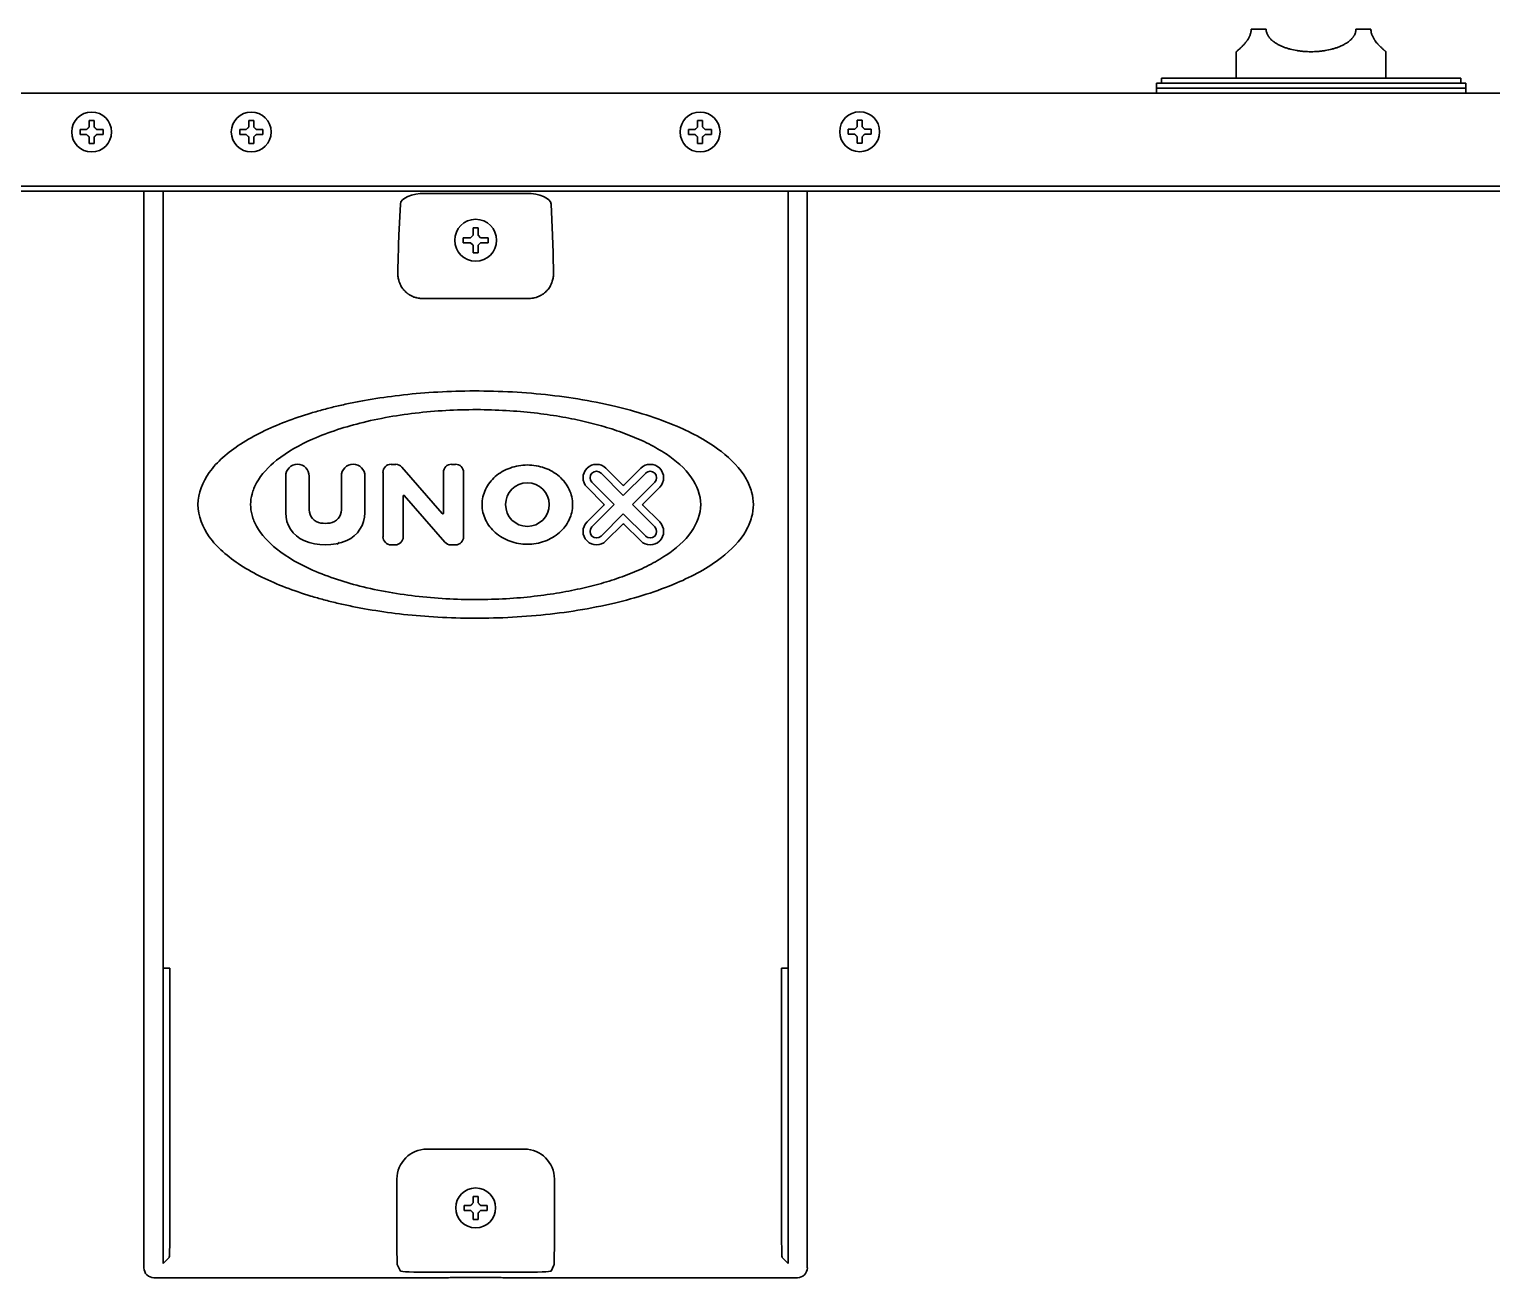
# Model space of a CAD drawing. Extents: x 5987 to 10491, y -672 to 3388.
# Drawn here: x 6339.1 to 6632.3, y 1850.8 to 2101.1 of the extents above; entities that cross this region are included whole.
import ezdxf

# ---------------------------------------------------------------- set-up
doc = ezdxf.new("R2010")
doc.units = 0
doc.header["$LTSCALE"] = 5
doc.layers.add('1', color=7, linetype='CONTINUOUS', true_color=0xffffff)

msp = doc.modelspace()

# ---------------------------------------------------------------- linework, layer by layer
at = {"layer": '1', "color": 7, "linetype": 'Continuous', "lineweight": 35}
for p, q in [((6584.07, 2101.13), (6587.07, 2101.13)), ((6605.07, 2101.13), (6608.07, 2101.13)), ((6581.07, 2096.63), (6581.07, 2091.32)), ((6611.07, 2091.32), (6611.07, 2096.63)), ((6626.09, 2091.33), (6566.09, 2091.33)), ((6566.09, 2091.33), (6566.09, 2090.33)), ((6626.09, 2090.33), (6626.09, 2091.33)), ((6855.07, 2088.33), (6002.07, 2088.33)), ((6565.09, 2090.33), (6565.09, 2089.33)), ((6596.09, 2090.33), (6565.09, 2090.33)), ((6565.09, 2089.33), (6627.09, 2089.33)), ((6565.09, 2089.33), (6565.09, 2088.33)), ((6627.09, 2090.33), (6596.09, 2090.33)), ((6627.09, 2089.33), (6627.09, 2090.33)), ((6627.09, 2088.33), (6627.09, 2089.33)), ((6349.27, 2080.53), (6349.27, 2081.03)), ((6349.27, 2080.03), (6349.27, 2080.53)), ((6353.87, 2081.03), (6353.87, 2080.53)), ((6353.87, 2080.53), (6353.87, 2080.03)), ((6381.27, 2080.53), (6381.27, 2081.03)), ((6381.27, 2080.03), (6381.27, 2080.53)), ((6385.87, 2081.03), (6385.87, 2080.53)), ((6385.87, 2080.53), (6385.87, 2080.03)), ((6471.27, 2080.53), (6471.27, 2081.03)), ((6471.27, 2080.03), (6471.27, 2080.53)), ((6475.87, 2081.03), (6475.87, 2080.53)), ((6475.87, 2080.53), (6475.87, 2080.03)), ((6503.27, 2080.58), (6503.27, 2081.08)), ((6503.27, 2080.08), (6503.27, 2080.58)), ((6507.87, 2081.08), (6507.87, 2080.58)), ((6507.87, 2080.58), (6507.87, 2080.08)), ((6826.83, 2069.65), (6030.32, 2069.65)), ((6826.83, 2068.69), (6030.32, 2068.69)), ((6362.07, 2068.69), (6362.07, 1852.82)), ((6365.92, 2068.69), (6365.92, 1912.89)), ((6438.68, 2068.21), (6418.47, 2068.21)), ((6491.23, 2068.69), (6491.23, 1912.89)), ((6495.07, 2068.69), (6495.07, 1852.82)), ((6413.17, 2059.87), (6413.47, 2066.07)), ((6443.68, 2066.07), (6443.97, 2059.87)), ((6426.07, 2059.33), (6427.57, 2059.33)), ((6426.07, 2058.83), (6426.07, 2059.33)), ((6426.07, 2058.33), (6426.07, 2058.83)), ((6427.57, 2059.33), (6428.07, 2059.83)), ((6428.07, 2059.83), (6428.07, 2061.33)), ((6428.07, 2061.33), (6429.07, 2061.33)), ((6429.07, 2061.33), (6429.07, 2059.83)), ((6429.07, 2059.83), (6429.57, 2059.33)), ((6429.57, 2059.33), (6431.07, 2059.33)), ((6431.07, 2059.33), (6431.07, 2058.83)), ((6431.07, 2058.83), (6431.07, 2058.33)), ((6427.57, 2058.33), (6426.07, 2058.33)), ((6428.07, 2057.83), (6427.57, 2058.33)), ((6428.07, 2056.33), (6428.07, 2057.83)), ((6429.07, 2056.33), (6428.07, 2056.33)), ((6429.57, 2058.33), (6429.07, 2057.83)), ((6429.07, 2057.83), (6429.07, 2056.33)), ((6431.07, 2058.33), (6429.57, 2058.33)), ((6439.25, 2047.15), (6417.9, 2047.15)), ((6410, 2012.29), (6410, 1999.37)), ((6412.55, 2013.9), (6411.61, 2013.9)), ((6421.88, 2004.02), (6413.77, 2013.35)), ((6422.11, 2012.29), (6422.11, 2004.11)), ((6424.53, 2013.9), (6423.73, 2013.9)), ((6426.15, 1999.37), (6426.15, 2012.29)), ((6453.71, 2012.12), (6458.18, 2007.64)), ((6458.09, 2009.73), (6454.7, 2013.11)), ((6458.18, 2007.64), (6462.66, 2012.12)), ((6461.66, 2013.11), (6458.28, 2009.73)), ((6390.48, 2011.55), (6390.48, 2004.2)), ((6395.19, 2004.79), (6395.19, 2011.55)), ((6401.65, 2011.55), (6401.65, 2004.79)), ((6406.36, 2004.2), (6406.36, 2011.55)), ((6450.9, 2009.31), (6454.28, 2005.92)), ((6456.37, 2005.83), (6451.89, 2010.3)), ((6464.48, 2010.3), (6460, 2005.83)), ((6462.09, 2005.92), (6465.47, 2009.31)), ((6414.04, 1999.37), (6414.04, 2007.55)), ((6414.27, 2007.64), (6422.38, 1998.31)), ((6454.28, 2005.73), (6450.9, 2002.35)), ((6451.89, 2001.35), (6456.37, 2005.83)), ((6460, 2005.83), (6464.48, 2001.35)), ((6465.47, 2002.35), (6462.09, 2005.73)), ((6458.18, 2004.01), (6453.71, 1999.53)), ((6462.66, 1999.53), (6458.18, 2004.01)), ((6454.7, 1998.54), (6458.09, 2001.92)), ((6458.28, 2001.92), (6461.66, 1998.54)), ((6411.61, 1997.75), (6412.42, 1997.75)), ((6423.6, 1997.75), (6424.53, 1997.75)), ((6365.92, 1912.89), (6365.92, 1853.67)), ((6367.23, 1912.89), (6365.92, 1912.89)), ((6367.23, 1858.37), (6367.23, 1912.89)), ((6489.91, 1858.37), (6489.91, 1912.89)), ((6489.91, 1912.89), (6491.23, 1912.89)), ((6491.23, 1912.89), (6491.23, 1853.67)), ((6418.79, 1876.61), (6438.36, 1876.61)), ((6412.79, 1858.37), (6412.79, 1870.61)), ((6444.36, 1870.61), (6444.36, 1858.37)), ((6426.27, 1864.83), (6426.27, 1865.33)), ((6430.87, 1865.33), (6430.87, 1864.83)), ((6426.27, 1864.33), (6426.27, 1864.83)), ((6430.87, 1864.83), (6430.87, 1864.33)), ((6365.92, 1853.67), (6367.11, 1854.87)), ((6413.47, 1852.17), (6412.87, 1853.37)), ((6444.27, 1853.37), (6443.68, 1852.17)), ((6491.23, 1853.67), (6490.03, 1854.87)), ((6422.24, 1850.83), (6364.07, 1850.83)), ((6437.68, 1851.93), (6419.47, 1851.93)), ((6432.07, 1850.9), (6425.07, 1850.9)), ((6493.07, 1850.83), (6434.9, 1850.83))]:
    msp.add_line(p, q, dxfattribs=at)
for centre, radius in [((6351.57, 2080.53), 4), ((6383.57, 2080.53), 4), ((6473.57, 2080.53), 4), ((6505.57, 2080.58), 4), ((6438.94, 2005.83), 4.37), ((6428.57, 1864.83), 4)]:
    msp.add_circle(centre, radius, dxfattribs=at)
for centre, radius, start, end in [((6428.57, 2058.83), 4.2, 0, 180), ((6428.57, 2058.83), 4.2, 180, 0), ((6392.84, 2011.55), 2.36, 0, 180), ((6404.01, 2011.55), 2.36, 0, 180), ((6411.61, 2012.29), 1.62, 90, 180), ((6412.55, 2012.29), 1.62, 41, 90), ((6423.73, 2012.29), 1.62, 90, 180), ((6424.53, 2012.29), 1.62, 0, 90), ((6452.8, 2011.21), 2.69, 45, 225), ((6452.8, 2011.21), 1.29, 45, 225), ((6463.57, 2011.21), 2.69, 315, 135), ((6463.57, 2011.21), 1.29, 315, 135), ((6458.18, 2009.82), 0.135, 225, 315), ((6414.17, 2007.55), 0.135, 41, 180), ((6454.19, 2005.83), 0.135, 315, 45), ((6462.18, 2005.83), 0.135, 135, 225), ((6396.54, 2004.2), 6.06, 180, 246.4218), ((6397.88, 2004.79), 2.69, 180, 262.3377), ((6398.96, 2004.79), 2.69, 277.6623, 0), ((6400.31, 2004.2), 6.06, 293.5782, 0), ((6421.98, 2004.11), 0.135, 221, 0), ((6398.42, 2008.79), 6.73, 262.3377, 277.6623), ((6452.8, 2000.44), 2.69, 135, 315), ((6452.8, 2000.44), 1.29, 135, 315), ((6458.18, 2001.83), 0.135, 45, 135), ((6463.57, 2000.44), 2.69, 225, 45), ((6463.57, 2000.44), 1.29, 225, 45), ((6398.42, 2008.52), 10.77, 246.4218, 293.5782), ((6411.61, 1999.37), 1.62, 180, 270), ((6412.42, 1999.37), 1.62, 270, 0), ((6423.6, 1999.37), 1.62, 221, 270), ((6424.53, 1999.37), 1.62, 270, 0)]:
    msp.add_arc(centre, radius, start, end, dxfattribs=at)
for centre, major_axis, ratio, start_param, end_param in [((6418.47, 2066.03), (-5, 0), 0.436764, 4.712389, 6.265732), ((6438.68, 2066.03), (-5, 0), 0.436764, 3.159046, 4.712389), ((6413.35, 2032.62), (0, 29), 0.017455, 0.349066, 0.828488), ((6443.8, 2032.62), (0, 29), 0.017455, 5.454697, 5.934119), ((6418.79, 1870.61), (-4.24, 4.24), 0.999594, 5.497939, 7.068431), ((6438.36, 1870.61), (4.24, 4.24), 0.999594, 5.497939, 7.068431), ((6412.87, 1858.37), (0, 5), 0.017455, 1.570796, 3.106686), ((6444.27, 1858.37), (0, 5), 0.017455, 3.176499, 4.712389), ((6490.04, 1858.37), (0, 3.5), 0.034921, 1.570796, 3.106686), ((6364.07, 1852.83), (-1.42, -1.42), 0.998783, 5.498396, 7.067974), ((6419.47, 1852.18), (-6, 0), 0.040741, 0.017453, 1.570796), ((6422.24, 1850.88), (-1.5, 0), 0.034921, 1.570796, 2.801756), ((6425.07, 1850.84), (-1.5, 0), 0.034921, 4.712389, 5.943348), ((6432.07, 1850.84), (-1.5, 0), 0.034921, 3.48143, 4.712389), ((6434.9, 1850.88), (-1.5, 0), 0.034921, 0.339837, 1.570796), ((6437.68, 1852.18), (-6, 0), 0.040741, 1.570796, 3.124139), ((6493.07, 1852.83), (-1.42, 1.42), 0.998783, 2.356803, 3.926382)]:
    msp.add_ellipse(centre, major_axis=major_axis, ratio=ratio, start_param=start_param, end_param=end_param, dxfattribs=at)
at = {"layer": '1', "color": 7, "linetype": 'Continuous', "lineweight": 35, "extrusion": (0, 0, -1)}
msp.add_ellipse((6367.11, 1858.37), major_axis=(0, 3.5), ratio=0.034921, start_param=1.570796, end_param=3.106686, dxfattribs=at)
at = {"layer": '1', "color": 7, "linetype": 'Continuous', "lineweight": 35}
for points, knots in [([(6584.07, 2101.13), (6584.07, 2101.07), (6584.07, 2101.01), (6584.06, 2100.89), (6584.06, 2100.83), (6584.04, 2100.65), (6584.02, 2100.54), (6583.97, 2100.31), (6583.93, 2100.21), (6583.86, 2100), (6583.83, 2099.9), (6583.77, 2099.78), (6583.76, 2099.76), (6583.74, 2099.71), (6583.73, 2099.69), (6583.7, 2099.62), (6583.68, 2099.57), (6583.61, 2099.44), (6583.56, 2099.36), (6583.47, 2099.19), (6583.42, 2099.12), (6583.32, 2098.97), (6583.27, 2098.89), (6583.2, 2098.79), (6583.17, 2098.76), (6583.12, 2098.69), (6583.1, 2098.66), (6583.02, 2098.56), (6582.97, 2098.5), (6582.87, 2098.38), (6582.82, 2098.32), (6582.73, 2098.21), (6582.68, 2098.15), (6582.44, 2097.89), (6582.27, 2097.71), (6582.06, 2097.51), (6582.02, 2097.47), (6581.94, 2097.4), (6581.83, 2097.29), (6581.73, 2097.2), (6581.54, 2097.02), (6581.43, 2096.93), (6581.32, 2096.83), (6581.29, 2096.81), (6581.26, 2096.78), (6581.24, 2096.77), (6581.23, 2096.76), (6581.19, 2096.72), (6581.13, 2096.68), (6581.1, 2096.65), (6581.08, 2096.63), (6581.07, 2096.63), (6581.07, 2096.63)], [0, 0, 0, 0, 0.015661, 0.015661, 0.031322, 0.031322, 0.062644, 0.062644, 0.093966, 0.093966, 0.125288, 0.125288, 0.133118, 0.133118, 0.140949, 0.140949, 0.15661, 0.15661, 0.187932, 0.187932, 0.219254, 0.219254, 0.250576, 0.250576, 0.266237, 0.266237, 0.281898, 0.281898, 0.31322, 0.31322, 0.344542, 0.344542, 0.375864, 0.375864, 0.501151, 0.501151, 0.532473, 0.532473, 0.563795, 0.626439, 0.626439, 0.751727, 0.751727, 0.783049, 0.79871, 0.79871, 0.814371, 0.814371, 0.877015, 0.939659, 0.939659, 1, 1, 1, 1]), ([(6605.07, 2101.13), (6605.07, 2101.07), (6605.07, 2101.01), (6605.06, 2100.89), (6605.05, 2100.83), (6605.03, 2100.65), (6605, 2100.54), (6604.93, 2100.31), (6604.88, 2100.2), (6604.79, 2100), (6604.73, 2099.9), (6604.65, 2099.75), (6604.61, 2099.71), (6604.55, 2099.62), (6604.52, 2099.57), (6604.42, 2099.44), (6604.35, 2099.35), (6604.2, 2099.19), (6604.13, 2099.11), (6603.97, 2098.96), (6603.89, 2098.89), (6603.76, 2098.79), (6603.72, 2098.75), (6603.64, 2098.69), (6603.59, 2098.65), (6603.46, 2098.56), (6603.37, 2098.49), (6603.1, 2098.31), (6602.92, 2098.2), (6602.54, 2097.99), (6602.34, 2097.89), (6601.94, 2097.71), (6601.74, 2097.63), (6601.42, 2097.51), (6601.32, 2097.47), (6601.11, 2097.39), (6601, 2097.36), (6600.67, 2097.26), (6600.46, 2097.19), (6599.8, 2097.02), (6599.35, 2096.93), (6598.66, 2096.81), (6598.43, 2096.78), (6598.08, 2096.74), (6597.9, 2096.72), (6597.73, 2096.7), (6597.61, 2096.69), (6597.55, 2096.69), (6597.02, 2096.64), (6596.54, 2096.63), (6595.6, 2096.63), (6595.13, 2096.64), (6594.42, 2096.7), (6594.19, 2096.72), (6593.84, 2096.77), (6593.72, 2096.78), (6593.49, 2096.82), (6593.37, 2096.83), (6592.8, 2096.93), (6592.35, 2097.02), (6591.69, 2097.19), (6591.47, 2097.26), (6591.04, 2097.39), (6590.83, 2097.47), (6590.52, 2097.58), (6590.42, 2097.62), (6590.21, 2097.71), (6590.11, 2097.75), (6589.81, 2097.89), (6589.61, 2097.99), (6589.32, 2098.15), (6589.23, 2098.2), (6589.04, 2098.31), (6588.95, 2098.37), (6588.77, 2098.49), (6588.68, 2098.56), (6588.55, 2098.65), (6588.51, 2098.69), (6588.42, 2098.75), (6588.38, 2098.79), (6588.26, 2098.89), (6588.18, 2098.96), (6588.02, 2099.11), (6587.94, 2099.19), (6587.8, 2099.35), (6587.73, 2099.44), (6587.63, 2099.57), (6587.59, 2099.62), (6587.53, 2099.71), (6587.5, 2099.75), (6587.41, 2099.9), (6587.36, 2100), (6587.29, 2100.15), (6587.26, 2100.2), (6587.23, 2100.29), (6587.22, 2100.31), (6587.2, 2100.37), (6587.19, 2100.4), (6587.15, 2100.54), (6587.12, 2100.65), (6587.09, 2100.83), (6587.09, 2100.89), (6587.08, 2100.98), (6587.08, 2101.01), (6587.07, 2101.07), (6587.07, 2101.1), (6587.07, 2101.13)], [0, 0, 0, 0, 0.007812, 0.007812, 0.015625, 0.015625, 0.03125, 0.03125, 0.046875, 0.046875, 0.0625, 0.0625, 0.070312, 0.070312, 0.078125, 0.078125, 0.09375, 0.09375, 0.109375, 0.109375, 0.125, 0.125, 0.132812, 0.132812, 0.140625, 0.140625, 0.15625, 0.15625, 0.1875, 0.1875, 0.21875, 0.21875, 0.25, 0.25, 0.265625, 0.265625, 0.28125, 0.28125, 0.3125, 0.3125, 0.375, 0.375, 0.40625, 0.40625, 0.421875, 0.429687, 0.429687, 0.4375, 0.4375, 0.5, 0.5, 0.5625, 0.5625, 0.59375, 0.59375, 0.609375, 0.609375, 0.625, 0.625, 0.6875, 0.6875, 0.71875, 0.71875, 0.75, 0.75, 0.765625, 0.765625, 0.78125, 0.78125, 0.8125, 0.8125, 0.828125, 0.828125, 0.84375, 0.84375, 0.859375, 0.859375, 0.867187, 0.867187, 0.875, 0.875, 0.890625, 0.890625, 0.90625, 0.90625, 0.921875, 0.921875, 0.929688, 0.929688, 0.9375, 0.9375, 0.953125, 0.953125, 0.960938, 0.960938, 0.964844, 0.964844, 0.96875, 0.96875, 0.984375, 0.984375, 0.992188, 0.992188, 0.996094, 0.996094, 1, 1, 1, 1]), ([(6611.07, 2096.63), (6611.07, 2096.63), (6611.05, 2096.64), (6610.98, 2096.7), (6610.95, 2096.72), (6610.89, 2096.78), (6610.85, 2096.81), (6610.78, 2096.87), (6610.75, 2096.9), (6610.71, 2096.93), (6610.68, 2096.96), (6610.67, 2096.97), (6610.6, 2097.03), (6610.48, 2097.13), (6610.35, 2097.26), (6610.2, 2097.4), (6610.13, 2097.47), (6609.96, 2097.63), (6609.88, 2097.71), (6609.7, 2097.89), (6609.61, 2097.99), (6609.49, 2098.12), (6609.47, 2098.15), (6609.42, 2098.2), (6609.4, 2098.23), (6609.32, 2098.32), (6609.27, 2098.37), (6609.13, 2098.55), (6609.03, 2098.68), (6608.9, 2098.86), (6608.88, 2098.89), (6608.83, 2098.97), (6608.8, 2099), (6608.73, 2099.12), (6608.68, 2099.19), (6608.58, 2099.36), (6608.54, 2099.44), (6608.45, 2099.61), (6608.4, 2099.71), (6608.35, 2099.83), (6608.34, 2099.85), (6608.32, 2099.9), (6608.29, 2099.97), (6608.26, 2100.05), (6608.21, 2100.2), (6608.18, 2100.31), (6608.14, 2100.48), (6608.13, 2100.54), (6608.11, 2100.65), (6608.1, 2100.71), (6608.08, 2100.89), (6608.07, 2101.01), (6608.07, 2101.13)], [0, 0, 0, 0, 0.124495, 0.124495, 0.187031, 0.187031, 0.249567, 0.249567, 0.280835, 0.296469, 0.296469, 0.312103, 0.312103, 0.374639, 0.437175, 0.437175, 0.499711, 0.499711, 0.562247, 0.562247, 0.624783, 0.624783, 0.640418, 0.640418, 0.656052, 0.656052, 0.68732, 0.68732, 0.749856, 0.749856, 0.76549, 0.76549, 0.781124, 0.781124, 0.812392, 0.812392, 0.84366, 0.84366, 0.874928, 0.874928, 0.882745, 0.882745, 0.890562, 0.906196, 0.906196, 0.937464, 0.937464, 0.953098, 0.953098, 0.968732, 0.968732, 1, 1, 1, 1]), ([(6352.07, 2082.83), (6352.07, 2082.62), (6352.07, 2082.41), (6352.07, 2082.09), (6352.07, 2081.98), (6352.07, 2081.75), (6352.07, 2081.64), (6352.07, 2081.53)], [0, 0, 0, 0, 0.5, 0.5, 0.75, 0.75, 1, 1, 1, 1]), ([(6384.07, 2082.83), (6384.07, 2082.62), (6384.07, 2082.41), (6384.07, 2082.09), (6384.07, 2081.98), (6384.07, 2081.75), (6384.07, 2081.64), (6384.07, 2081.53)], [0, 0, 0, 0, 0.5, 0.5, 0.75, 0.75, 1, 1, 1, 1]), ([(6474.07, 2082.83), (6474.07, 2082.62), (6474.07, 2082.41), (6474.07, 2082.09), (6474.07, 2081.98), (6474.07, 2081.75), (6474.07, 2081.64), (6474.07, 2081.53)], [0, 0, 0, 0, 0.5, 0.5, 0.75, 0.75, 1, 1, 1, 1]), ([(6506.07, 2082.88), (6506.07, 2082.67), (6506.07, 2082.46), (6506.07, 2082.14), (6506.07, 2082.03), (6506.07, 2081.8), (6506.07, 2081.69), (6506.07, 2081.58)], [0, 0, 0, 0, 0.5, 0.5, 0.75, 0.75, 1, 1, 1, 1]), ([(6349.27, 2081.03), (6349.48, 2081.03), (6349.69, 2081.03), (6350.01, 2081.03), (6350.12, 2081.03), (6350.34, 2081.03), (6350.46, 2081.03), (6350.57, 2081.03)], [0, 0, 0, 0, 0.5, 0.5, 0.75, 0.75, 1, 1, 1, 1]), ([(6351.07, 2078.23), (6351.07, 2078.43), (6351.07, 2078.64), (6351.07, 2078.96), (6351.07, 2079.07), (6351.07, 2079.3), (6351.07, 2079.41), (6351.07, 2079.53)], [0, 0, 0, 0, 0.5, 0.5, 0.75, 0.75, 1, 1, 1, 1]), ([(6353.87, 2080.03), (6353.67, 2080.03), (6353.46, 2080.03), (6353.14, 2080.03), (6353.03, 2080.03), (6352.8, 2080.03), (6352.69, 2080.03), (6352.57, 2080.03)], [0, 0, 0, 0, 0.5, 0.5, 0.75, 0.75, 1, 1, 1, 1]), ([(6381.27, 2081.03), (6381.48, 2081.03), (6381.69, 2081.03), (6382.01, 2081.03), (6382.12, 2081.03), (6382.34, 2081.03), (6382.46, 2081.03), (6382.57, 2081.03)], [0, 0, 0, 0, 0.5, 0.5, 0.75, 0.75, 1, 1, 1, 1]), ([(6383.07, 2078.23), (6383.07, 2078.43), (6383.07, 2078.64), (6383.07, 2078.96), (6383.07, 2079.07), (6383.07, 2079.3), (6383.07, 2079.41), (6383.07, 2079.53)], [0, 0, 0, 0, 0.5, 0.5, 0.75, 0.75, 1, 1, 1, 1]), ([(6385.87, 2080.03), (6385.67, 2080.03), (6385.46, 2080.03), (6385.14, 2080.03), (6385.03, 2080.03), (6384.8, 2080.03), (6384.69, 2080.03), (6384.57, 2080.03)], [0, 0, 0, 0, 0.5, 0.5, 0.75, 0.75, 1, 1, 1, 1]), ([(6471.27, 2081.03), (6471.48, 2081.03), (6471.69, 2081.03), (6472.01, 2081.03), (6472.12, 2081.03), (6472.34, 2081.03), (6472.46, 2081.03), (6472.57, 2081.03)], [0, 0, 0, 0, 0.5, 0.5, 0.75, 0.75, 1, 1, 1, 1]), ([(6473.07, 2078.23), (6473.07, 2078.43), (6473.07, 2078.64), (6473.07, 2078.96), (6473.07, 2079.07), (6473.07, 2079.3), (6473.07, 2079.41), (6473.07, 2079.53)], [0, 0, 0, 0, 0.5, 0.5, 0.75, 0.75, 1, 1, 1, 1]), ([(6475.87, 2080.03), (6475.67, 2080.03), (6475.46, 2080.03), (6475.14, 2080.03), (6475.03, 2080.03), (6474.8, 2080.03), (6474.69, 2080.03), (6474.57, 2080.03)], [0, 0, 0, 0, 0.5, 0.5, 0.75, 0.75, 1, 1, 1, 1]), ([(6503.27, 2081.08), (6503.48, 2081.08), (6503.69, 2081.08), (6504.01, 2081.08), (6504.12, 2081.08), (6504.34, 2081.08), (6504.46, 2081.08), (6504.57, 2081.08)], [0, 0, 0, 0, 0.5, 0.5, 0.75, 0.75, 1, 1, 1, 1]), ([(6505.07, 2078.28), (6505.07, 2078.48), (6505.07, 2078.69), (6505.07, 2079.01), (6505.07, 2079.12), (6505.07, 2079.35), (6505.07, 2079.46), (6505.07, 2079.58)], [0, 0, 0, 0, 0.5, 0.5, 0.75, 0.75, 1, 1, 1, 1]), ([(6507.87, 2080.08), (6507.67, 2080.08), (6507.46, 2080.08), (6507.14, 2080.08), (6507.03, 2080.08), (6506.8, 2080.08), (6506.69, 2080.08), (6506.57, 2080.08)], [0, 0, 0, 0, 0.5, 0.5, 0.75, 0.75, 1, 1, 1, 1]), ([(6417.9, 2047.15), (6417.85, 2047.15), (6417.8, 2047.15), (6417.7, 2047.15), (6417.56, 2047.16), (6417.41, 2047.17), (6417.13, 2047.21), (6416.94, 2047.24), (6416.66, 2047.31), (6416.57, 2047.33), (6416.43, 2047.37), (6416.39, 2047.39), (6416.3, 2047.42), (6416.25, 2047.43), (6416.03, 2047.51), (6415.86, 2047.59), (6415.53, 2047.75), (6415.37, 2047.84), (6415.18, 2047.97), (6415.14, 2047.99), (6415.07, 2048.05), (6414.96, 2048.12), (6414.85, 2048.2), (6414.65, 2048.37), (6414.52, 2048.49), (6414.29, 2048.73), (6414.17, 2048.85), (6414.04, 2049.01), (6414.02, 2049.05), (6413.97, 2049.11), (6413.94, 2049.15), (6413.87, 2049.24), (6413.83, 2049.31), (6413.7, 2049.51), (6413.62, 2049.65), (6413.47, 2049.92), (6413.41, 2050.06), (6413.32, 2050.26), (6413.3, 2050.33), (6413.26, 2050.44), (6413.25, 2050.47), (6413.22, 2050.54), (6413.21, 2050.58), (6413.16, 2050.75), (6413.12, 2050.89), (6413.06, 2051.16), (6413.04, 2051.3), (6412.98, 2051.7), (6412.97, 2051.96), (6412.97, 2052.23)], [0, 0, 0, 0, 0.015625, 0.015625, 0.03125, 0.0625, 0.0625, 0.125, 0.125, 0.15625, 0.15625, 0.171875, 0.171875, 0.1875, 0.1875, 0.25, 0.25, 0.3125, 0.3125, 0.328125, 0.328125, 0.34375, 0.375, 0.375, 0.4375, 0.4375, 0.5, 0.5, 0.515625, 0.515625, 0.53125, 0.53125, 0.5625, 0.5625, 0.625, 0.625, 0.6875, 0.6875, 0.71875, 0.71875, 0.734375, 0.734375, 0.75, 0.75, 0.8125, 0.8125, 0.875, 0.875, 1, 1, 1, 1]), ([(6444.17, 2052.23), (6444.17, 2052.16), (6444.17, 2052.09), (6444.17, 2051.96), (6444.17, 2051.9), (6444.16, 2051.7), (6444.14, 2051.56), (6444.11, 2051.3), (6444.08, 2051.16), (6444.02, 2050.89), (6443.99, 2050.75), (6443.92, 2050.54), (6443.9, 2050.47), (6443.86, 2050.37), (6443.85, 2050.34), (6443.82, 2050.27), (6443.81, 2050.23), (6443.74, 2050.06), (6443.67, 2049.92), (6443.53, 2049.65), (6443.45, 2049.51), (6443.28, 2049.25), (6443.18, 2049.11), (6443.05, 2048.95), (6443.03, 2048.92), (6442.97, 2048.86), (6442.94, 2048.82), (6442.86, 2048.73), (6442.8, 2048.67), (6442.62, 2048.49), (6442.49, 2048.37), (6442.22, 2048.15), (6442.08, 2048.04), (6441.91, 2047.93), (6441.89, 2047.92), (6441.85, 2047.9), (6441.83, 2047.88), (6441.77, 2047.85), (6441.65, 2047.78), (6441.53, 2047.71), (6441.29, 2047.59), (6441.12, 2047.52), (6440.77, 2047.39), (6440.58, 2047.33), (6440.35, 2047.28), (6440.3, 2047.26), (6440.21, 2047.25), (6440.07, 2047.22), (6439.92, 2047.2), (6439.64, 2047.16), (6439.44, 2047.15), (6439.25, 2047.15)], [0, 0, 0, 0, 0.03125, 0.03125, 0.0625, 0.0625, 0.125, 0.125, 0.1875, 0.1875, 0.25, 0.25, 0.28125, 0.28125, 0.296875, 0.296875, 0.3125, 0.3125, 0.375, 0.375, 0.4375, 0.4375, 0.5, 0.5, 0.515625, 0.515625, 0.53125, 0.53125, 0.5625, 0.5625, 0.625, 0.625, 0.6875, 0.6875, 0.695313, 0.695313, 0.703125, 0.703125, 0.71875, 0.75, 0.75, 0.8125, 0.8125, 0.875, 0.875, 0.890625, 0.890625, 0.90625, 0.9375, 0.9375, 1, 1, 1, 1]), ([(6484.26, 2005.83), (6484.26, 2006.68), (6484, 2008.5), (6482.28, 2012.46), (6477.29, 2017.41), (6468.17, 2022.24), (6455.89, 2026.02), (6441.59, 2028.27), (6429.09, 2028.77), (6419.35, 2028.36), (6412.62, 2027.71), (6407.37, 2026.92), (6403.47, 2026.17), (6400.75, 2025.57), (6398.12, 2024.91), (6394.68, 2023.94), (6390.5, 2022.53), (6385.77, 2020.49), (6381.51, 2018.13), (6377.91, 2015.44), (6374.38, 2011.73), (6372.89, 2008.11), (6372.89, 2005.83)], [0, 0, 0, 0, 0.019941, 0.042354, 0.099604, 0.179479, 0.281703, 0.398223, 0.516716, 0.573001, 0.625808, 0.674436, 0.697057, 0.718516, 0.739445, 0.760411, 0.802011, 0.842362, 0.880468, 0.915456, 0.946829, 1, 1, 1, 1]), ([(6383.45, 2005.83), (6383.45, 2006.54), (6383.66, 2008.06), (6385.05, 2011.35), (6389.07, 2015.49), (6396.47, 2019.54), (6406.43, 2022.7), (6418.02, 2024.58), (6428.15, 2025), (6436.05, 2024.65), (6441.5, 2024.11), (6445.76, 2023.46), (6448.92, 2022.83), (6451.12, 2022.33), (6453.25, 2021.77), (6456.04, 2020.96), (6459.43, 2019.78), (6463.27, 2018.08), (6467.65, 2015.55), (6472.01, 2011.93), (6473.7, 2007.72), (6473.7, 2005.83)], [0, 0, 0, 0, 0.020426, 0.043294, 0.101168, 0.181166, 0.283064, 0.398962, 0.516733, 0.572675, 0.625172, 0.673535, 0.696042, 0.717401, 0.73824, 0.759127, 0.800607, 0.840911, 0.879072, 0.945685, 1, 1, 1, 1]), ([(6448.02, 2005.83), (6448.02, 2006.87), (6447.52, 2009.01), (6445.46, 2011.65), (6442.45, 2013.37), (6438.94, 2013.97), (6435.43, 2013.37), (6432.41, 2011.65), (6430.35, 2009.01), (6429.85, 2006.87), (6429.85, 2005.83)], [0, 0, 0, 0, 0.117152, 0.239047, 0.367351, 0.5, 0.632649, 0.760953, 0.882848, 1, 1, 1, 1]), ([(6372.89, 2005.83), (6372.89, 2003.55), (6374.38, 1999.92), (6377.91, 1996.22), (6381.51, 1993.52), (6385.77, 1991.16), (6390.5, 1989.13), (6394.68, 1987.72), (6398.12, 1986.74), (6400.75, 1986.08), (6403.47, 1985.48), (6407.37, 1984.73), (6412.62, 1983.94), (6419.35, 1983.3), (6429.09, 1982.89), (6441.59, 1983.38), (6455.89, 1985.63), (6468.17, 1989.41), (6477.29, 1994.24), (6482.28, 1999.2), (6484, 2003.15), (6484.26, 2004.97), (6484.26, 2005.83)], [0, 0, 0, 0, 0.053171, 0.084544, 0.119532, 0.157638, 0.197989, 0.239589, 0.260555, 0.281484, 0.302943, 0.325564, 0.374192, 0.426999, 0.483284, 0.601777, 0.718297, 0.820521, 0.900396, 0.957646, 0.980059, 1, 1, 1, 1]), ([(6473.7, 2005.83), (6473.7, 2003.93), (6472.01, 1999.72), (6467.65, 1996.1), (6463.27, 1993.57), (6459.43, 1991.87), (6456.04, 1990.69), (6453.25, 1989.88), (6451.12, 1989.33), (6448.92, 1988.82), (6445.76, 1988.2), (6441.5, 1987.54), (6436.05, 1987), (6428.15, 1986.66), (6418.02, 1987.07), (6406.43, 1988.95), (6396.47, 1992.11), (6389.07, 1996.16), (6385.05, 2000.31), (6383.66, 2003.6), (6383.45, 2005.11), (6383.45, 2005.83)], [0, 0, 0, 0, 0.054315, 0.120928, 0.159089, 0.199393, 0.240873, 0.26176, 0.282599, 0.303958, 0.326465, 0.374828, 0.427325, 0.483267, 0.601038, 0.716936, 0.818834, 0.898832, 0.956706, 0.979574, 1, 1, 1, 1]), ([(6429.85, 2005.83), (6429.85, 2004.79), (6430.35, 2002.64), (6432.41, 2000.01), (6435.43, 1998.28), (6438.94, 1997.68), (6442.45, 1998.28), (6445.46, 2000.01), (6447.52, 2002.64), (6448.02, 2004.79), (6448.02, 2005.83)], [0, 0, 0, 0, 0.117152, 0.239047, 0.367351, 0.5, 0.632649, 0.760953, 0.882848, 1, 1, 1, 1]), ([(6400.89, 1997.9), (6400.9, 1997.9), (6400.9, 1997.91), (6400.91, 1997.93), (6400.93, 1997.94), (6400.94, 1997.96), (6400.95, 1997.98), (6400.96, 1997.99), (6400.98, 1998.01), (6400.99, 1998.03), (6401.01, 1998.05), (6401.02, 1998.07), (6401.04, 1998.09), (6401.05, 1998.1), (6401.07, 1998.12), (6401.08, 1998.15), (6401.1, 1998.17), (6401.12, 1998.19), (6401.13, 1998.21), (6401.15, 1998.23), (6401.17, 1998.26), (6401.19, 1998.28), (6401.2, 1998.3), (6401.21, 1998.31), (6401.21, 1998.31)], [0, 0, 0, 0, 0.039034, 0.0789, 0.119602, 0.161139, 0.203514, 0.246728, 0.290781, 0.335676, 0.381414, 0.427994, 0.475419, 0.52369, 0.572806, 0.622769, 0.67358, 0.72524, 0.777749, 0.831107, 0.885317, 0.940377, 0.99629, 1, 1, 1, 1]), ([(6426.27, 1865.33), (6426.48, 1865.33), (6426.69, 1865.33), (6427.01, 1865.33), (6427.12, 1865.33), (6427.34, 1865.33), (6427.46, 1865.33), (6427.57, 1865.33)], [0, 0, 0, 0, 0.5, 0.5, 0.75, 0.75, 1, 1, 1, 1]), ([(6429.07, 1867.13), (6429.07, 1866.92), (6429.07, 1866.71), (6429.07, 1866.39), (6429.07, 1866.28), (6429.07, 1866.05), (6429.07, 1865.94), (6429.07, 1865.83)], [0, 0, 0, 0, 0.5, 0.5, 0.75, 0.75, 1, 1, 1, 1]), ([(6428.07, 1862.53), (6428.07, 1862.73), (6428.07, 1862.94), (6428.07, 1863.26), (6428.07, 1863.37), (6428.07, 1863.6), (6428.07, 1863.71), (6428.07, 1863.83)], [0, 0, 0, 0, 0.5, 0.5, 0.75, 0.75, 1, 1, 1, 1]), ([(6430.87, 1864.33), (6430.67, 1864.33), (6430.46, 1864.33), (6430.14, 1864.33), (6430.03, 1864.33), (6429.8, 1864.33), (6429.69, 1864.33), (6429.57, 1864.33)], [0, 0, 0, 0, 0.5, 0.5, 0.75, 0.75, 1, 1, 1, 1])]:
    msp.add_open_spline(points, degree=3, knots=knots, dxfattribs=at)
for points in [[(6351.07, 2081.53), (6351.07, 2081.58), (6351.07, 2081.69), (6351.07, 2081.85), (6351.07, 2082.01), (6351.07, 2082.16), (6351.07, 2082.32), (6351.07, 2082.47), (6351.07, 2082.64), (6351.07, 2082.76), (6351.07, 2082.83)], [(6351.07, 2082.83), (6351.24, 2082.83), (6351.57, 2082.83), (6351.91, 2082.83), (6352.07, 2082.83)], [(6383.07, 2081.53), (6383.07, 2081.58), (6383.07, 2081.69), (6383.07, 2081.85), (6383.07, 2082.01), (6383.07, 2082.16), (6383.07, 2082.32), (6383.07, 2082.47), (6383.07, 2082.64), (6383.07, 2082.76), (6383.07, 2082.83)], [(6383.07, 2082.83), (6383.24, 2082.83), (6383.57, 2082.83), (6383.91, 2082.83), (6384.07, 2082.83)], [(6473.07, 2081.53), (6473.07, 2081.58), (6473.07, 2081.69), (6473.07, 2081.85), (6473.07, 2082.01), (6473.07, 2082.16), (6473.07, 2082.32), (6473.07, 2082.47), (6473.07, 2082.64), (6473.07, 2082.76), (6473.07, 2082.83)], [(6473.07, 2082.83), (6473.24, 2082.83), (6473.57, 2082.83), (6473.91, 2082.83), (6474.07, 2082.83)], [(6505.07, 2081.58), (6505.07, 2081.63), (6505.07, 2081.74), (6505.07, 2081.9), (6505.07, 2082.06), (6505.07, 2082.21), (6505.07, 2082.37), (6505.07, 2082.52), (6505.07, 2082.69), (6505.07, 2082.81), (6505.07, 2082.88)], [(6505.07, 2082.88), (6505.24, 2082.88), (6505.57, 2082.88), (6505.91, 2082.88), (6506.07, 2082.88)], [(6350.57, 2080.03), (6350.52, 2080.03), (6350.41, 2080.03), (6350.25, 2080.03), (6350.09, 2080.03), (6349.93, 2080.03), (6349.78, 2080.03), (6349.63, 2080.03), (6349.46, 2080.03), (6349.34, 2080.03), (6349.27, 2080.03)], [(6350.57, 2081.03), (6350.6, 2081.05), (6350.64, 2081.1), (6350.72, 2081.17), (6350.79, 2081.24), (6350.86, 2081.31), (6350.93, 2081.38), (6351, 2081.45), (6351.05, 2081.5), (6351.07, 2081.53)], [(6351.07, 2079.53), (6351.05, 2079.55), (6351, 2079.6), (6350.92, 2079.68), (6350.85, 2079.75), (6350.78, 2079.82), (6350.71, 2079.89), (6350.64, 2079.96), (6350.6, 2080), (6350.57, 2080.03)], [(6352.07, 2081.53), (6352.1, 2081.5), (6352.15, 2081.45), (6352.22, 2081.38), (6352.3, 2081.3), (6352.37, 2081.23), (6352.43, 2081.16), (6352.5, 2081.1), (6352.55, 2081.05), (6352.57, 2081.03)], [(6352.57, 2080.03), (6352.55, 2080), (6352.5, 2079.95), (6352.43, 2079.88), (6352.36, 2079.81), (6352.29, 2079.74), (6352.22, 2079.67), (6352.14, 2079.6), (6352.1, 2079.55), (6352.07, 2079.53)], [(6352.07, 2079.53), (6352.07, 2079.47), (6352.07, 2079.36), (6352.07, 2079.2), (6352.07, 2079.04), (6352.07, 2078.89), (6352.07, 2078.74), (6352.07, 2078.58), (6352.07, 2078.41), (6352.07, 2078.29), (6352.07, 2078.23)], [(6352.57, 2081.03), (6352.63, 2081.03), (6352.74, 2081.03), (6352.9, 2081.03), (6353.06, 2081.03), (6353.21, 2081.03), (6353.36, 2081.03), (6353.52, 2081.03), (6353.69, 2081.03), (6353.81, 2081.03), (6353.87, 2081.03)], [(6382.57, 2080.03), (6382.52, 2080.03), (6382.41, 2080.03), (6382.25, 2080.03), (6382.09, 2080.03), (6381.93, 2080.03), (6381.78, 2080.03), (6381.63, 2080.03), (6381.46, 2080.03), (6381.34, 2080.03), (6381.27, 2080.03)], [(6382.57, 2081.03), (6382.6, 2081.05), (6382.64, 2081.1), (6382.72, 2081.17), (6382.79, 2081.24), (6382.86, 2081.31), (6382.93, 2081.38), (6383, 2081.45), (6383.05, 2081.5), (6383.07, 2081.53)], [(6383.07, 2079.53), (6383.05, 2079.55), (6383, 2079.6), (6382.92, 2079.68), (6382.85, 2079.75), (6382.78, 2079.82), (6382.71, 2079.89), (6382.64, 2079.96), (6382.6, 2080), (6382.57, 2080.03)], [(6384.07, 2081.53), (6384.1, 2081.5), (6384.15, 2081.45), (6384.22, 2081.38), (6384.3, 2081.3), (6384.37, 2081.23), (6384.43, 2081.16), (6384.5, 2081.1), (6384.55, 2081.05), (6384.57, 2081.03)], [(6384.57, 2080.03), (6384.55, 2080), (6384.5, 2079.95), (6384.43, 2079.88), (6384.36, 2079.81), (6384.29, 2079.74), (6384.22, 2079.67), (6384.14, 2079.6), (6384.1, 2079.55), (6384.07, 2079.53)], [(6384.07, 2079.53), (6384.07, 2079.47), (6384.07, 2079.36), (6384.07, 2079.2), (6384.07, 2079.04), (6384.07, 2078.89), (6384.07, 2078.74), (6384.07, 2078.58), (6384.07, 2078.41), (6384.07, 2078.29), (6384.07, 2078.23)], [(6384.57, 2081.03), (6384.63, 2081.03), (6384.74, 2081.03), (6384.9, 2081.03), (6385.06, 2081.03), (6385.21, 2081.03), (6385.36, 2081.03), (6385.52, 2081.03), (6385.69, 2081.03), (6385.81, 2081.03), (6385.87, 2081.03)], [(6472.57, 2080.03), (6472.52, 2080.03), (6472.41, 2080.03), (6472.25, 2080.03), (6472.09, 2080.03), (6471.93, 2080.03), (6471.78, 2080.03), (6471.63, 2080.03), (6471.46, 2080.03), (6471.34, 2080.03), (6471.27, 2080.03)], [(6472.57, 2081.03), (6472.6, 2081.05), (6472.64, 2081.1), (6472.72, 2081.17), (6472.79, 2081.24), (6472.86, 2081.31), (6472.93, 2081.38), (6473, 2081.45), (6473.05, 2081.5), (6473.07, 2081.53)], [(6473.07, 2079.53), (6473.05, 2079.55), (6473, 2079.6), (6472.92, 2079.68), (6472.85, 2079.75), (6472.78, 2079.82), (6472.71, 2079.89), (6472.64, 2079.96), (6472.6, 2080), (6472.57, 2080.03)], [(6474.07, 2081.53), (6474.1, 2081.5), (6474.15, 2081.45), (6474.22, 2081.38), (6474.3, 2081.3), (6474.37, 2081.23), (6474.43, 2081.16), (6474.5, 2081.1), (6474.55, 2081.05), (6474.57, 2081.03)], [(6474.57, 2080.03), (6474.55, 2080), (6474.5, 2079.95), (6474.43, 2079.88), (6474.36, 2079.81), (6474.29, 2079.74), (6474.22, 2079.67), (6474.14, 2079.6), (6474.1, 2079.55), (6474.07, 2079.53)], [(6474.07, 2079.53), (6474.07, 2079.47), (6474.07, 2079.36), (6474.07, 2079.2), (6474.07, 2079.04), (6474.07, 2078.89), (6474.07, 2078.74), (6474.07, 2078.58), (6474.07, 2078.41), (6474.07, 2078.29), (6474.07, 2078.23)], [(6474.57, 2081.03), (6474.63, 2081.03), (6474.74, 2081.03), (6474.9, 2081.03), (6475.06, 2081.03), (6475.21, 2081.03), (6475.36, 2081.03), (6475.52, 2081.03), (6475.69, 2081.03), (6475.81, 2081.03), (6475.87, 2081.03)], [(6504.57, 2080.08), (6504.52, 2080.08), (6504.41, 2080.08), (6504.25, 2080.08), (6504.09, 2080.08), (6503.93, 2080.08), (6503.78, 2080.08), (6503.63, 2080.08), (6503.46, 2080.08), (6503.34, 2080.08), (6503.27, 2080.08)], [(6504.57, 2081.08), (6504.6, 2081.1), (6504.64, 2081.15), (6504.72, 2081.22), (6504.79, 2081.29), (6504.86, 2081.36), (6504.93, 2081.43), (6505, 2081.5), (6505.05, 2081.55), (6505.07, 2081.58)], [(6505.07, 2079.58), (6505.05, 2079.6), (6505, 2079.65), (6504.92, 2079.73), (6504.85, 2079.8), (6504.78, 2079.87), (6504.71, 2079.94), (6504.64, 2080.01), (6504.6, 2080.05), (6504.57, 2080.08)], [(6506.07, 2081.58), (6506.1, 2081.55), (6506.15, 2081.5), (6506.22, 2081.43), (6506.3, 2081.35), (6506.37, 2081.28), (6506.43, 2081.21), (6506.5, 2081.15), (6506.55, 2081.1), (6506.57, 2081.08)], [(6506.57, 2080.08), (6506.55, 2080.05), (6506.5, 2080), (6506.43, 2079.93), (6506.36, 2079.86), (6506.29, 2079.79), (6506.22, 2079.72), (6506.14, 2079.65), (6506.1, 2079.6), (6506.07, 2079.58)], [(6506.07, 2079.58), (6506.07, 2079.52), (6506.07, 2079.41), (6506.07, 2079.25), (6506.07, 2079.09), (6506.07, 2078.94), (6506.07, 2078.79), (6506.07, 2078.63), (6506.07, 2078.46), (6506.07, 2078.34), (6506.07, 2078.28)], [(6506.57, 2081.08), (6506.63, 2081.08), (6506.74, 2081.08), (6506.9, 2081.08), (6507.06, 2081.08), (6507.21, 2081.08), (6507.36, 2081.08), (6507.52, 2081.08), (6507.69, 2081.08), (6507.81, 2081.08), (6507.87, 2081.08)], [(6352.07, 2078.23), (6351.91, 2078.23), (6351.57, 2078.23), (6351.24, 2078.23), (6351.07, 2078.23)], [(6384.07, 2078.23), (6383.91, 2078.23), (6383.57, 2078.23), (6383.24, 2078.23), (6383.07, 2078.23)], [(6474.07, 2078.23), (6473.91, 2078.23), (6473.57, 2078.23), (6473.24, 2078.23), (6473.07, 2078.23)], [(6506.07, 2078.28), (6505.91, 2078.28), (6505.57, 2078.28), (6505.24, 2078.28), (6505.07, 2078.28)], [(6427.57, 1865.33), (6427.6, 1865.35), (6427.64, 1865.4), (6427.72, 1865.47), (6427.79, 1865.54), (6427.86, 1865.61), (6427.93, 1865.68), (6428, 1865.75), (6428.05, 1865.8), (6428.07, 1865.83)], [(6428.07, 1865.83), (6428.07, 1865.88), (6428.07, 1865.99), (6428.07, 1866.15), (6428.07, 1866.31), (6428.07, 1866.46), (6428.07, 1866.62), (6428.07, 1866.77), (6428.07, 1866.94), (6428.07, 1867.06), (6428.07, 1867.13)], [(6428.07, 1867.13), (6428.24, 1867.13), (6428.57, 1867.13), (6428.91, 1867.13), (6429.07, 1867.13)], [(6429.07, 1865.83), (6429.1, 1865.8), (6429.15, 1865.75), (6429.22, 1865.68), (6429.3, 1865.6), (6429.37, 1865.53), (6429.43, 1865.46), (6429.5, 1865.4), (6429.55, 1865.35), (6429.57, 1865.33)], [(6429.57, 1865.33), (6429.63, 1865.33), (6429.74, 1865.33), (6429.9, 1865.33), (6430.06, 1865.33), (6430.21, 1865.33), (6430.36, 1865.33), (6430.52, 1865.33), (6430.69, 1865.33), (6430.81, 1865.33), (6430.87, 1865.33)], [(6427.57, 1864.33), (6427.52, 1864.33), (6427.41, 1864.33), (6427.25, 1864.33), (6427.09, 1864.33), (6426.93, 1864.33), (6426.78, 1864.33), (6426.63, 1864.33), (6426.46, 1864.33), (6426.34, 1864.33), (6426.27, 1864.33)], [(6428.07, 1863.83), (6428.05, 1863.85), (6428, 1863.9), (6427.92, 1863.98), (6427.85, 1864.05), (6427.78, 1864.12), (6427.71, 1864.19), (6427.64, 1864.26), (6427.6, 1864.3), (6427.57, 1864.33)], [(6429.07, 1862.53), (6428.91, 1862.53), (6428.57, 1862.53), (6428.24, 1862.53), (6428.07, 1862.53)], [(6429.57, 1864.33), (6429.55, 1864.3), (6429.5, 1864.25), (6429.43, 1864.18), (6429.36, 1864.11), (6429.29, 1864.04), (6429.22, 1863.97), (6429.14, 1863.9), (6429.1, 1863.85), (6429.07, 1863.83)], [(6429.07, 1863.83), (6429.07, 1863.77), (6429.07, 1863.66), (6429.07, 1863.5), (6429.07, 1863.34), (6429.07, 1863.19), (6429.07, 1863.04), (6429.07, 1862.88), (6429.07, 1862.71), (6429.07, 1862.59), (6429.07, 1862.53)]]:
    msp.add_open_spline(points, degree=3, dxfattribs=at)

doc.saveas('drawing.dxf')
